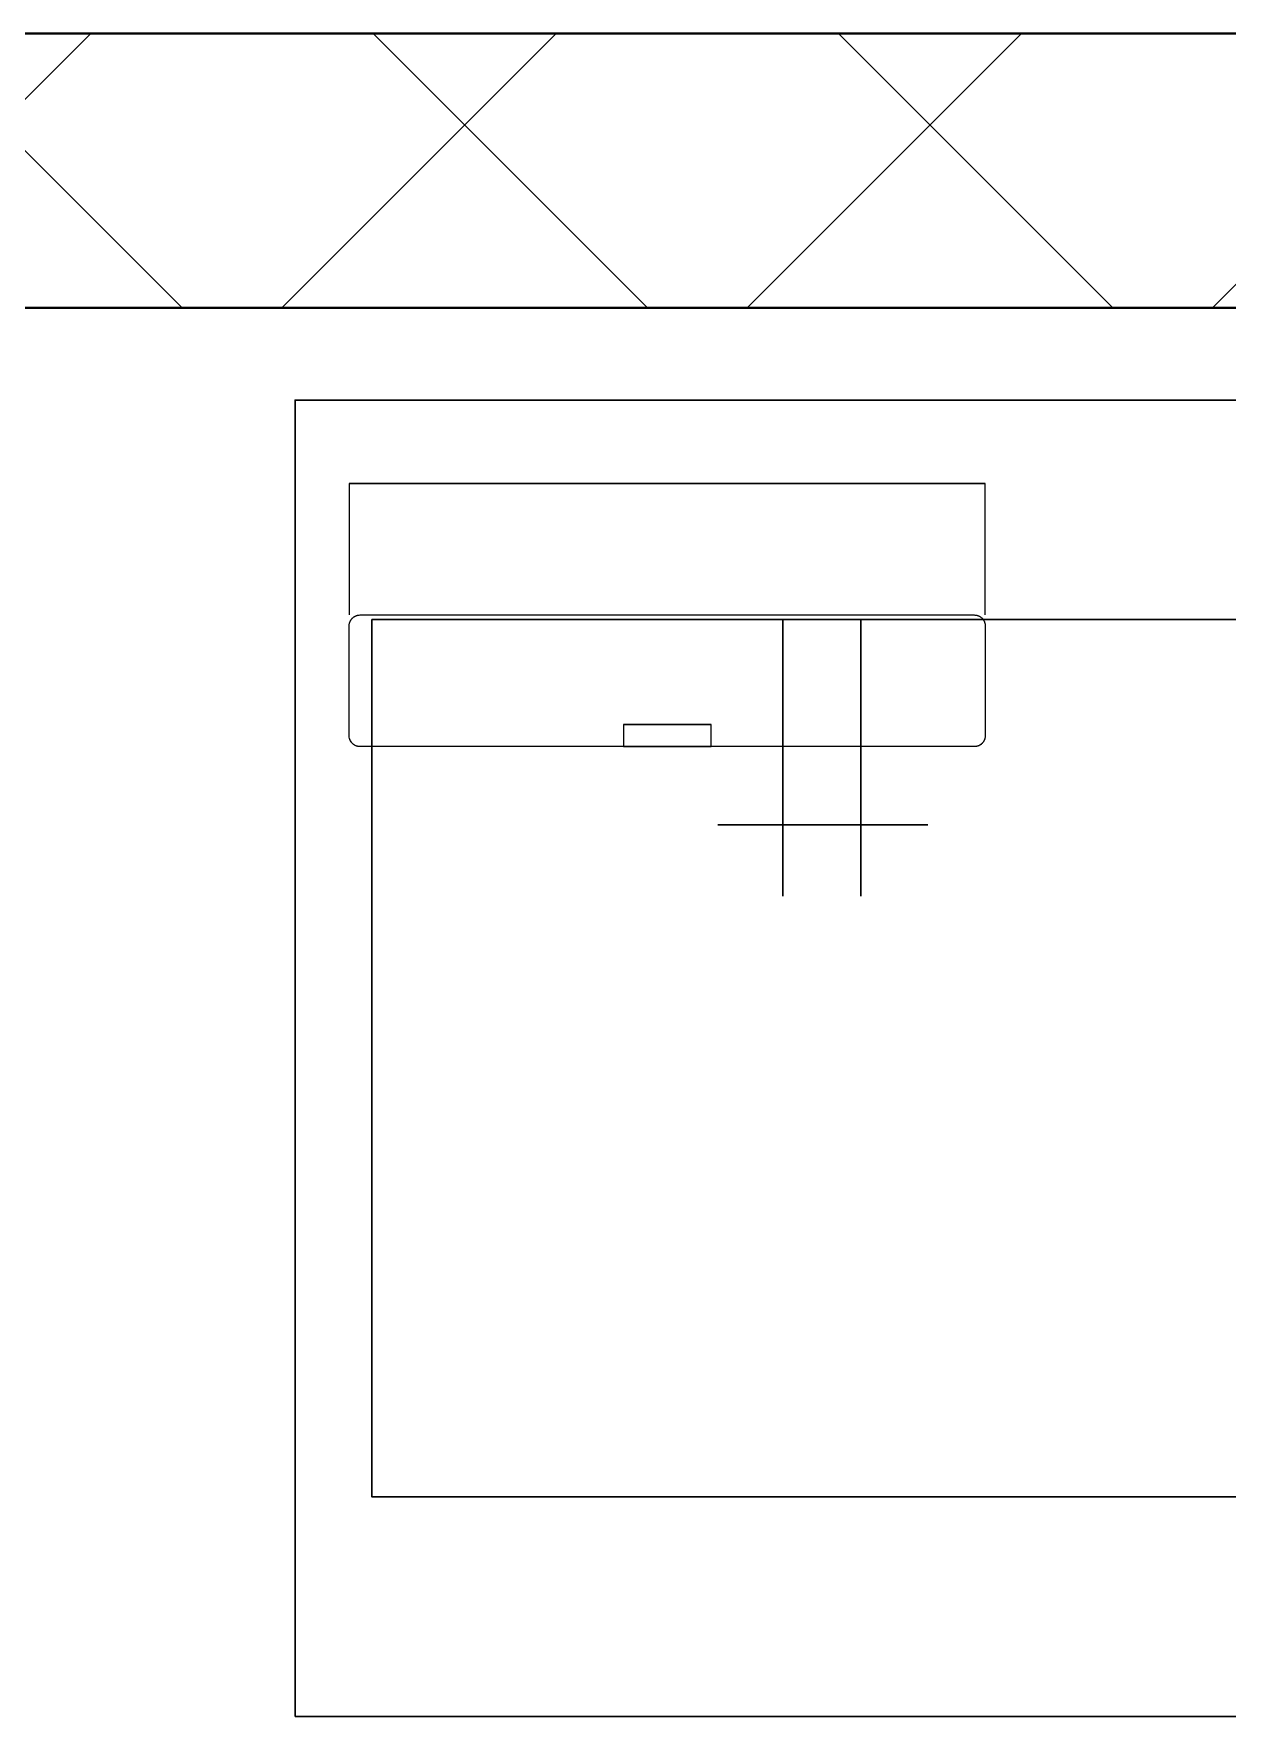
# Model space of a CAD drawing. Header units: millimetres. Extents: x -32954 to 151739, y -65671 to 56243.
# Drawn here: x -22046 to -21502, y -8362 to -7595 of the extents above; entities that cross this region are included whole.
import ezdxf

# ---------------------------------------------------------------- set-up
doc = ezdxf.new("R2010")
doc.units = ezdxf.units.MM
for name, color, linetype, lineweight in [('M-EQPM', 7, 'Continuous', 9), ('Стены разрез', 7, 'Continuous', 40), ('ТХ_оборудование', 6, 'Continuous', 30)]:
    doc.layers.add(name, color=color, linetype=linetype, lineweight=lineweight)

# ---------------------------------------------------------------- blocks, each defined once
blk = doc.blocks.new('б_п_Дозатор бумажных полотенец с ТП - Дозатор бумажных полотенец _ручной_-8001081-О_ТХ_06')
at = {"layer": 'M-EQPM'}
for p, q in [((-145, 5.25), (-145, 54.75)), ((-140, 60), (140, 60)), ((-140, 60), (140, 60)), ((-20, 60), (-20, 50)), ((-20, 60), (-20, 50)), ((20, 50), (20, 60)), ((20, 50), (20, 60)), ((145, 54.75), (145, 5.25)), ((140, 0), (-140, 0)), ((-145, 0), (-145, -60)), ((145, -60), (145, 0)), ((-140, -60), (-145, -60)), ((140, -60), (-140, -60)), ((-140, -60), (140, -60)), ((145, -60), (140, -60))]:
    blk.add_line(p, q, dxfattribs=at)
at = {"layer": 'M-EQPM', "flags": 128}
for points in [[(0, 60), (-3.9, 60), (-7.65, 60), (-11.11, 60), (-14.14, 60), (-16.63, 60), (-18.48, 60), (-19.62, 60), (-20, 60), (-19.62, 60), (-18.48, 60), (-16.63, 60), (-14.14, 60), (-11.11, 60), (-7.65, 60), (-3.9, 60), (0, 60)], [(0, 60), (-3.9, 60), (-7.65, 60), (-11.11, 60), (-14.14, 60), (-16.63, 60), (-18.48, 60), (-19.62, 60), (-20, 60), (-19.62, 60), (-18.48, 60), (-16.63, 60), (-14.14, 60), (-11.11, 60), (-7.65, 60), (-3.9, 60), (0, 60)], [(0, 60), (3.9, 60), (7.65, 60), (11.11, 60), (14.14, 60), (16.63, 60), (18.48, 60), (19.62, 60), (20, 60), (19.62, 60), (18.48, 60), (16.63, 60), (14.14, 60), (11.11, 60), (7.65, 60), (3.9, 60), (0, 60)], [(0, 60), (3.9, 60), (7.65, 60), (11.11, 60), (14.14, 60), (16.63, 60), (18.48, 60), (19.62, 60), (20, 60), (19.62, 60), (18.48, 60), (16.63, 60), (14.14, 60), (11.11, 60), (7.65, 60), (3.9, 60), (0, 60)], [(0, 50), (-3.9, 50), (-7.65, 50), (-11.11, 50), (-14.14, 50), (-16.63, 50), (-18.48, 50), (-19.62, 50), (-20, 50), (-19.62, 50), (-18.48, 50), (-16.63, 50), (-14.14, 50), (-11.11, 50), (-7.65, 50), (-3.9, 50), (0, 50)], [(0, 50), (-3.9, 50), (-7.65, 50), (-11.11, 50), (-14.14, 50), (-16.63, 50), (-18.48, 50), (-19.62, 50), (-20, 50), (-19.62, 50), (-18.48, 50), (-16.63, 50), (-14.14, 50), (-11.11, 50), (-7.65, 50), (-3.9, 50), (0, 50)], [(0, 50), (3.9, 50), (7.65, 50), (11.11, 50), (14.14, 50), (16.63, 50), (18.48, 50), (19.62, 50), (20, 50), (19.62, 50), (18.48, 50), (16.63, 50), (14.14, 50), (11.11, 50), (7.65, 50), (3.9, 50), (0, 50)], [(0, 50), (3.9, 50), (7.65, 50), (11.11, 50), (14.14, 50), (16.63, 50), (18.48, 50), (19.62, 50), (20, 50), (19.62, 50), (18.48, 50), (16.63, 50), (14.14, 50), (11.11, 50), (7.65, 50), (3.9, 50), (0, 50)], [(-145, -60), (-144.87, -60), (-144.5, -60), (-143.91, -60), (-143.12, -60), (-142.17, -60), (-141.11, -60), (-140, -60)], [(140, -60), (141.11, -60), (142.17, -60), (143.12, -60), (143.91, -60), (144.5, -60), (144.87, -60), (145, -60)]]:
    blk.add_lwpolyline(points, dxfattribs=at)
at = {"layer": 'M-EQPM'}
for points, knots in [([(-145, 55), (-145, 55.44), (-144.91, 56.09), (-144.63, 56.92), (-144.39, 57.41), (-144.16, 57.78), (-143.91, 58.14), (-143.55, 58.55), (-143.05, 58.98), (-142.33, 59.46), (-141.31, 59.89), (-140.44, 60), (-140, 60)], [0, 0, 0, 0, 0.166667, 0.25, 0.333333, 0.375, 0.416667, 0.5, 0.583333, 0.666667, 0.833333, 1, 1, 1, 1]), ([(-145, 54.75), (-145, 55.25), (-144.92, 55.87), (-144.71, 56.6), (-144.57, 56.96), (-144.4, 57.32), (-144.23, 57.63), (-144.05, 57.89), (-143.89, 58.11), (-143.71, 58.33), (-143.52, 58.54), (-143.31, 58.74), (-143.08, 58.93), (-142.84, 59.12), (-142.62, 59.26), (-142.44, 59.36), (-142.25, 59.46), (-142.01, 59.58), (-141.7, 59.71), (-141.38, 59.81), (-141.05, 59.89), (-140.6, 59.97), (-140.25, 60), (-140, 60)], [-1, -1, -1, -1, -0.785714, -0.732143, -0.678571, -0.625, -0.571429, -0.535714, -0.5, -0.464286, -0.428571, -0.392857, -0.357143, -0.321429, -0.285714, -0.267857, -0.25, -0.214286, -0.178571, -0.142857, -0.107143, -0.071429, 0, 0, 0, 0]), ([(140, 60), (140.44, 60), (141.31, 59.89), (142.33, 59.46), (143.05, 58.98), (143.55, 58.55), (143.91, 58.14), (144.16, 57.78), (144.39, 57.41), (144.63, 56.92), (144.91, 56.09), (145, 55.44), (145, 55)], [0, 0, 0, 0, 0.166667, 0.333333, 0.416667, 0.5, 0.583333, 0.625, 0.666667, 0.75, 0.833333, 1, 1, 1, 1]), ([(140, 60), (140.18, 60), (140.54, 59.97), (140.97, 59.91), (141.3, 59.83), (141.62, 59.74), (142.01, 59.58), (142.37, 59.4), (142.64, 59.24), (142.9, 59.07), (143.2, 58.84), (143.49, 58.57), (143.71, 58.33), (143.89, 58.11), (144.05, 57.89), (144.2, 57.67), (144.34, 57.44), (144.5, 57.12), (144.73, 56.56), (144.95, 55.74), (145, 55.08), (145, 54.75)], [-1, -1, -1, -1, -0.946429, -0.892857, -0.866071, -0.839286, -0.785714, -0.732143, -0.705357, -0.678571, -0.625, -0.571429, -0.535714, -0.5, -0.464286, -0.428571, -0.392857, -0.357143, -0.285714, -0.142857, 0, 0, 0, 0]), ([(-140, 0), (-140.18, 0), (-140.54, 0.03), (-140.97, 0.09), (-141.3, 0.17), (-141.62, 0.26), (-142.01, 0.42), (-142.37, 0.6), (-142.64, 0.76), (-142.9, 0.93), (-143.2, 1.16), (-143.49, 1.43), (-143.71, 1.67), (-143.89, 1.89), (-144.05, 2.11), (-144.2, 2.33), (-144.34, 2.56), (-144.5, 2.88), (-144.73, 3.44), (-144.95, 4.26), (-145, 4.92), (-145, 5.25)], [-1, -1, -1, -1, -0.946429, -0.892857, -0.866071, -0.839286, -0.785714, -0.732143, -0.705357, -0.678571, -0.625, -0.571429, -0.535714, -0.5, -0.464286, -0.428571, -0.392857, -0.357143, -0.285714, -0.142857, 0, 0, 0, 0]), ([(145, 5.25), (145, 4.75), (144.92, 4.13), (144.71, 3.4), (144.57, 3.04), (144.4, 2.68), (144.23, 2.37), (144.05, 2.11), (143.89, 1.89), (143.71, 1.67), (143.52, 1.46), (143.31, 1.26), (143.08, 1.07), (142.84, 0.88), (142.62, 0.74), (142.44, 0.64), (142.25, 0.54), (142.01, 0.42), (141.7, 0.29), (141.38, 0.19), (141.05, 0.11), (140.6, 0.03), (140.25, 0), (140, 0)], [-1, -1, -1, -1, -0.785714, -0.732143, -0.678571, -0.625, -0.571429, -0.535714, -0.5, -0.464286, -0.428571, -0.392857, -0.357143, -0.321429, -0.285714, -0.267857, -0.25, -0.214286, -0.178571, -0.142857, -0.107143, -0.071429, 0, 0, 0, 0])]:
    blk.add_open_spline(points, degree=3, knots=knots, dxfattribs=at)
blk = doc.blocks.new('н12 - мм0006')
at = {"layer": 'ТХ_оборудование', "color": 1}
for p, q in [((-41878.68, 535809.16), (-41878.68, 535683.06)), ((-41843.15, 535809.16), (-41843.15, 535683.06)), ((-41448.68, 535809.16), (-41448.68, 535683.06)), ((-41413.15, 535809.16), (-41413.15, 535683.06)), ((-41908.36, 535715.54), (-41812.64, 535715.54)), ((-41478.36, 535715.54), (-41382.64, 535715.54))]:
    blk.add_line(p, q, dxfattribs=at)
for points in [[(-42101.1, 535309.16), (-41201.1, 535309.16), (-41201.1, 535909.16), (-42101.1, 535909.16)], [(-42066.1, 535809.16), (-41666.1, 535809.16), (-41666.1, 535409.16), (-42066.1, 535409.16)], [(-41636.1, 535809.16), (-41236.1, 535809.16), (-41236.1, 535409.16), (-41636.1, 535409.16)]]:
    blk.add_lwpolyline(points, close=True, dxfattribs=at)

msp = doc.modelspace()

# ---------------------------------------------------------------- hatches: boundary and pattern name
at = {"layer": 'Стены разрез', "lineweight": 9}
h = msp.add_hatch(dxfattribs=at)
h.set_pattern_fill('FP_2', color=256, style=0, pattern_type=2)
h.set_pattern_definition([(45, (0, 0), (-106.066, 106.066), []), (135, (0, 0), (-106.066, -106.066), [])])
h.paths.add_polyline_path([(-15255, -7720), (-15130, -7720), (-15130, -7595), (-16071.25, -7595), (-16071.25, -7720), (-15755.19, -7720)])
h.paths.add_polyline_path([(-19012.5, -7720), (-18071.25, -7720), (-18071.25, -7595), (-22802.5, -7595), (-22802.5, -7720), (-19590.54, -7720)])
h.paths.add_polyline_path([(-23802.5, -7720), (-23802.5, -7595), (-24487.5, -7595), (-24487.5, -7720), (-23902.5, -7720)])
h.paths.add_polyline_path([(-25487.5, -7720), (-25487.5, -7595), (-27052.5, -7595), (-27052.5, -7720), (-26927.5, -7720)])

# ---------------------------------------------------------------- linework, layer by layer
at = {"layer": 'Стены разрез'}
for p, q in [((-18071.25, -7595), (-22802.5, -7595)), ((-22802.5, -7720), (-19012.5, -7720))]:
    msp.add_line(p, q, dxfattribs=at)

# ---------------------------------------------------------------- block references
at = {"layer": 'M-EQPM', "rotation": 180}
msp.add_blockref('б_п_Дозатор бумажных полотенец с ТП - Дозатор бумажных полотенец _ручной_-8001081-О_ТХ_06', (-21757.15, -7860), dxfattribs=at)
at = {"layer": 'ТХ_оборудование', "color": 1}
msp.add_blockref('н12 - мм0006', (20174.3, -543671.22), dxfattribs=at)

doc.saveas('drawing.dxf')
